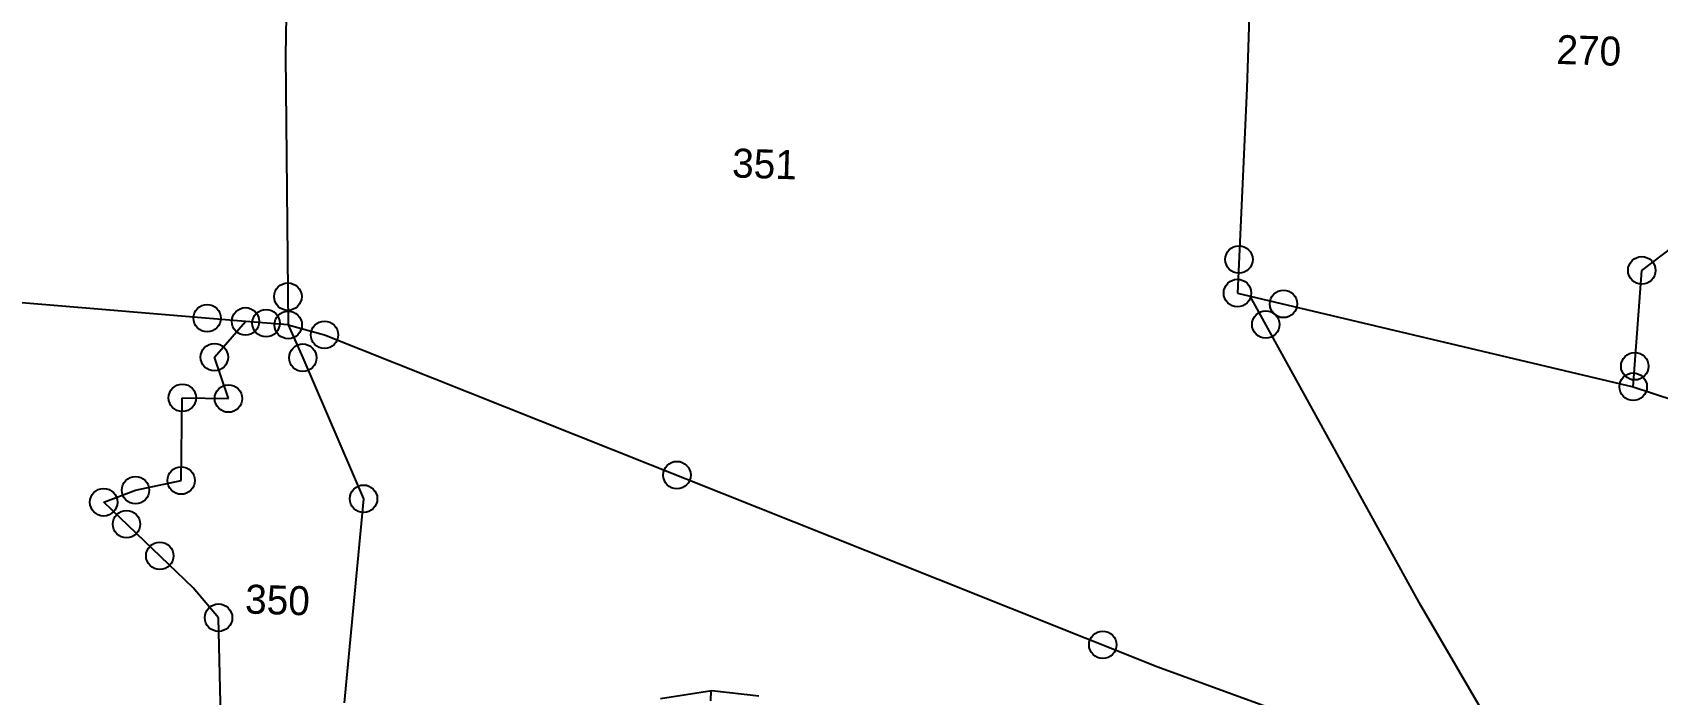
# Model space of a CAD drawing. Header units: metres. Extents: x 289133 to 292218, y 2093453 to 2100632.
# Drawn here: x 290321 to 290855, y 2095946 to 2096164 of the extents above; entities that cross this region are included whole.
import ezdxf
from ezdxf.enums import TextEntityAlignment as Align

# ---------------------------------------------------------------- set-up
doc = ezdxf.new("R2010")
doc.units = ezdxf.units.M
doc.header["$MEASUREMENT"] = 0
for name, color, linetype in [('POLY_HATCH', 12, 'Continuous'), ('POLY_PARCEL', 6, 'Continuous'), ('TEXT_PARCEL', 7, 'Continuous')]:
    doc.layers.add(name, color=color, linetype=linetype)
doc.styles.add('TEXT_MAP', font='', dxfattribs={"height": 1.8})
doc.styles.get('TEXT_MAP').set_extended_font_data('Kruti Dev 050')

msp = doc.modelspace()

# ---------------------------------------------------------------- linework, layer by layer
for centre in [(290717.45, 2096088.99), (290849.96, 2096085.43), (290404.58, 2096076.79), (290716.94, 2096077.98), (290732.09, 2096074.4), (290377.99, 2096069.71), (290390.61, 2096068.66), (290397.36, 2096068.09), (290404.68, 2096067.48), (290726.26, 2096067.65), (290416.62, 2096064.23), (290380.36, 2096056.91), (290409.49, 2096056.72), (290847.66, 2096053.91), (290847.16, 2096047.19), (290369.83, 2096043.52), (290384.99, 2096043.29), (290532.56, 2096018.14), (290354.43, 2096013.2), (290369.46, 2096016.34), (290343.95, 2096009.2), (290429.46, 2096010.36), (290351.48, 2096002.01), (290362.39, 2095991.59), (290381.76, 2095971.27), (290672.64, 2095962.36)]:
    msp.add_circle(centre, 4.51)
at = {"layer": 'POLY_HATCH'}
for p, q in [((290527.15, 2095944.67), (290544.03, 2095947.36)), ((290544.03, 2095947.36), (290559.48, 2095945.59))]:
    msp.add_line(p, q, dxfattribs=at)
at = {"layer": 'POLY_HATCH', "linetype": 'Continuous'}
msp.add_line((290543.68, 2095943.99), (290543.79, 2095947.33), dxfattribs=at)
at = {"layer": 'POLY_PARCEL'}
for p, q in [((290405.55, 2096267.05), (290403.76, 2096156.1)), ((290722.28, 2096215.97), (290720.05, 2096145.21)), ((290403.76, 2096156.1), (290404.68, 2096067.48)), ((290720.05, 2096145.21), (290716.94, 2096077.98)), ((290849.96, 2096085.43), (290890.86, 2096116.32)), ((290847.16, 2096047.19), (290849.96, 2096085.43)), ((290716.94, 2096077.98), (290721.1, 2096077)), ((290777.32, 2095975.27), (290721.1, 2096077)), ((290721.1, 2096077), (290847.16, 2096047.19)), ((290390.61, 2096068.66), (290313.13, 2096075.12)), ((290380.36, 2096056.91), (290390.61, 2096068.66)), ((290404.68, 2096067.48), (290390.61, 2096068.66)), ((290404.68, 2096067.48), (290416.62, 2096064.23)), ((290404.68, 2096067.48), (290409.49, 2096056.72)), ((290416.62, 2096064.23), (290618.5, 2095983.98)), ((290384.99, 2096043.29), (290380.36, 2096056.91)), ((290409.49, 2096056.72), (290429.46, 2096010.36)), ((290369.46, 2096016.34), (290369.83, 2096043.52)), ((290369.83, 2096043.52), (290384.99, 2096043.29)), ((290847.16, 2096047.19), (290896.75, 2096030.8)), ((290343.95, 2096009.2), (290354.43, 2096013.2)), ((290354.43, 2096013.2), (290369.46, 2096016.34)), ((290373.4, 2095981.07), (290343.95, 2096009.2)), ((290429.46, 2096010.36), (290423.07, 2095943.31)), ((290381.76, 2095971.27), (290373.4, 2095981.07)), ((290618.5, 2095983.98), (290690.73, 2095955.13)), ((290808.62, 2095921.58), (290777.32, 2095975.27)), ((290383.14, 2095907.92), (290381.76, 2095971.27)), ((290690.73, 2095955.13), (290813.09, 2095910.61))]:
    msp.add_line(p, q, dxfattribs=at)

# ---------------------------------------------------------------- texts
at = {"layer": 'TEXT_PARCEL', "style": 'TEXT_MAP'}
for s, p in [('270', (290832.55, 2096157.73)), ('351', (290561.38, 2096120.42)), ('350', (290401.16, 2095977.1))]:
    msp.add_text(s, height=9.531, rotation=358.1979, dxfattribs=at).set_placement(p, align=Align.MIDDLE)

doc.saveas('drawing.dxf')
